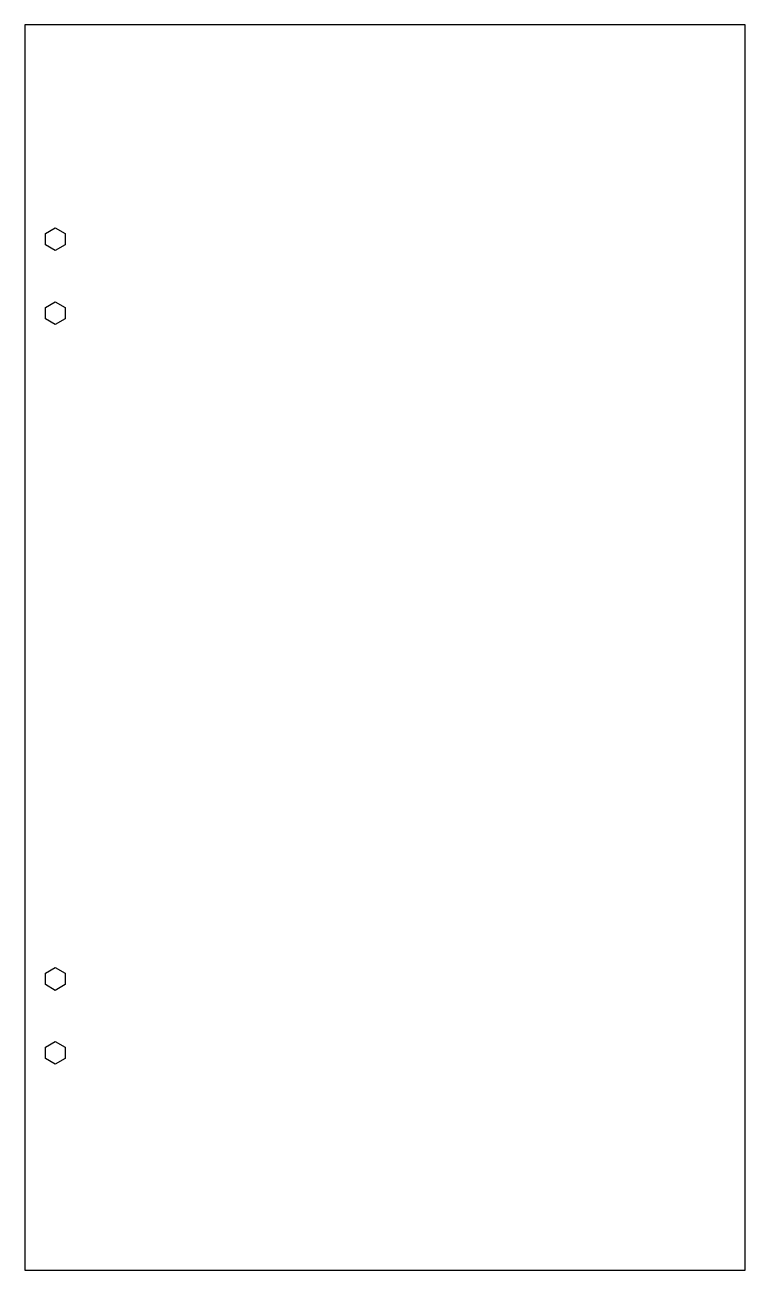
# Model space of a CAD drawing. Header units: millimetres. Extents: x -672 to -380, y 0 to 505.
import ezdxf

# ---------------------------------------------------------------- set-up
doc = ezdxf.new("R2010")
doc.units = ezdxf.units.MM
doc.layers.get('0').update_dxf_attribs({"linetype": 'CONTINUOUS'})

msp = doc.modelspace()

# ---------------------------------------------------------------- linework, layer by layer
for points in [[(-380.31, 0), (-380.31, 505), (-672.22, 505), (-672.22, 0)], [(-663.93, 420.38), (-659.93, 422.69), (-655.93, 420.38), (-655.93, 415.76), (-659.93, 413.45), (-663.93, 415.76)], [(-663.93, 390.41), (-659.93, 392.72), (-655.93, 390.41), (-655.93, 385.79), (-659.93, 383.48), (-663.93, 385.79)], [(-663.93, 120.38), (-659.93, 122.69), (-655.93, 120.38), (-655.93, 115.76), (-659.93, 113.45), (-663.93, 115.76)], [(-663.93, 90.41), (-659.93, 92.72), (-655.93, 90.41), (-655.93, 85.79), (-659.93, 83.48), (-663.93, 85.79)]]:
    msp.add_lwpolyline(points, close=True)

doc.saveas('drawing.dxf')
